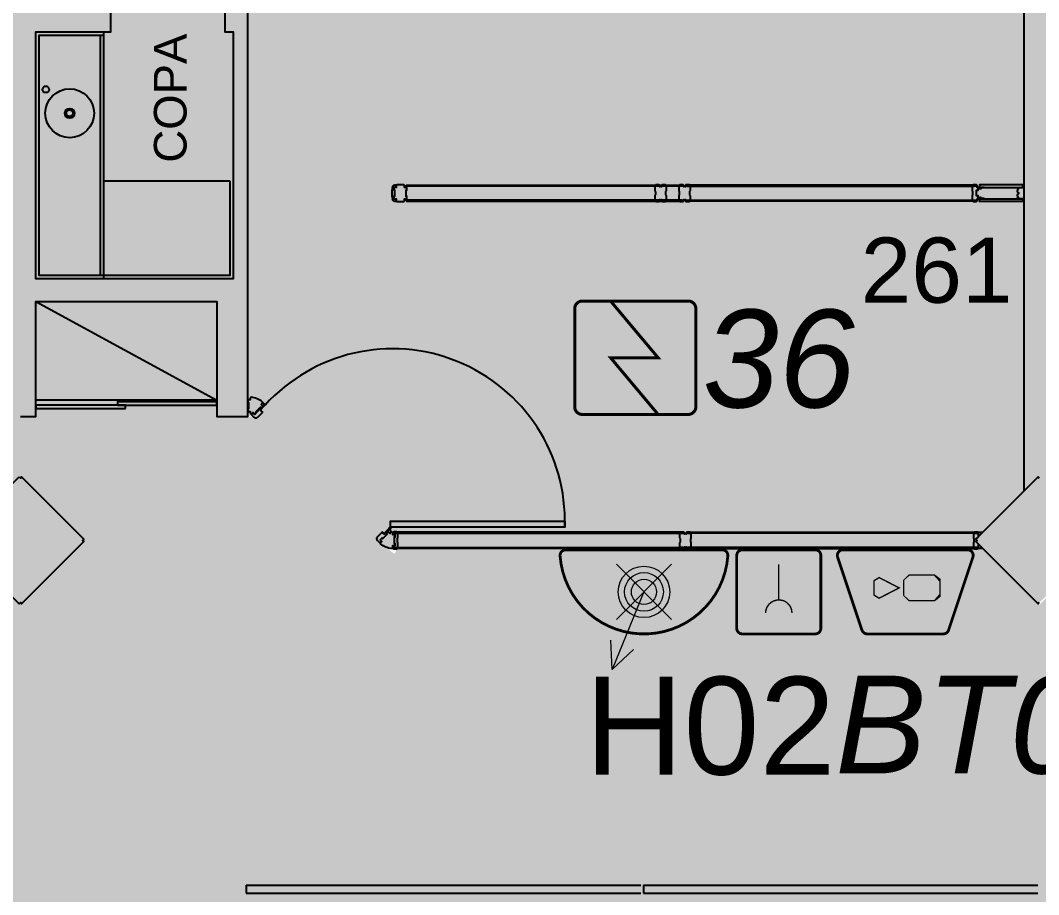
# Model space of a CAD drawing. Header units: metres. Extents: x -331 to 2982, y 362 to 2539.
# Drawn here: x 771.62 to 777.87, y 1924.64 to 1930 of the extents above; entities that cross this region are included whole.
import ezdxf

# ---------------------------------------------------------------- set-up
doc = ezdxf.new("R2010")
doc.units = ezdxf.units.M
doc.linetypes.add('XR_BL2_3 PAV$0$CONTINUOUS', pattern=[0])
doc.layers.get('0').update_dxf_attribs({"color": 251})
doc.layers.add('_corredores', color=251, linetype='Continuous', plot=False)
doc.layers.add('_salas', color=251, linetype='Continuous', plot=False)
for name, color, linetype in [('ALV', 251, 'Continuous'), ('CX', 251, 'Continuous'), ('DET. FUMAÇA', 1, 'Continuous'), ('Detector_antigo', 84, 'Continuous'), ('Div', 251, 'Continuous'), ('Est', 251, 'Continuous'), ('Mob', 251, 'Continuous'), ('Texto_Salas', 251, 'Continuous'), ('vid', 251, 'Continuous')]:
    doc.layers.add(name, color=color, linetype=linetype)
doc.layers.add('Botoeira_antiga', color=74, linetype='Continuous', lineweight=30)
doc.styles.add('ARIAL', font='arial.ttf')
doc.styles.get("Standard").update_dxf_attribs({"font": 'arial.ttf', "height": 0.3})
doc.styles.add('X3G_ENTITY_1416BAE9', font='arial.ttf', dxfattribs={"height": 0.6})
doc.styles.add('X3G_ENTITY_14227E38', font='arial.ttf', dxfattribs={"height": 0.4})
doc.styles.add('X3G_ENTITY_1422A60F', font='arial.ttf', dxfattribs={"height": 0.6})

# ---------------------------------------------------------------- blocks, each defined once
blk = doc.blocks.new('WEW')
at = {"color": 1, "lineweight": 0, "true_color": 0xe60000}
for p, q in [((1781.244058351585, 994.0054447120629), (1781.439250093025, 994.4815067582979)), ((1781.439250093025, 994.4815067582979), (1781.307645081665, 994.3597140754018)), ((1781.439250093025, 994.4815067582979), (1781.447474959226, 994.302381974424)), ((1781.074639723589, 994.1748633400589), (1781.413476979581, 993.8360260840664)), ((1781.413476979581, 994.1748633400584), (1781.074639723589, 993.8360260840664))]:
    blk.add_line(p, q, dxfattribs=at)
at = {"color": 1, "true_color": 0xe60000, "const_width": 0.01719509600299768}
for points in [[(1779.259071833538, 993.7473526965271), (1780.02339894841, 993.7473526965271, 0.5119182938526288), (1780.056024349183, 993.7926180221241), (1779.907000183824, 994.239690518202, 0.3228228060550418), (1779.874374783051, 994.2632055766169), (1779.408095998897, 994.2632055766169, 0.3228228060552482), (1779.375470598124, 994.239690518202), (1779.226446432765, 993.7926180221241, 0.5119182938524135)], [(1780.193442345628, 994.2632055766169), (1780.640514841706, 994.2632055766169, -0.414213562373095), (1780.674905033712, 994.2288153846109), (1780.674905033712, 993.781742888533, -0.414213562373095), (1780.640514841706, 993.7473526965271), (1780.193442345628, 993.7473526965271, -0.414213562373095), (1780.159052153622, 993.781742888533), (1780.159052153622, 994.2288153846109, -0.414213562373095)], [(1780.763825455262, 993.7475182720175), (1781.724291247904, 993.7475182720175, 0.4353107658729382), (1781.758593597641, 993.7843649063095, 0.9309493362536452), (1780.729523105524, 993.78436490631, 0.4353107658789753)]]:
    blk.add_lwpolyline(points, format="xyb", close=True, dxfattribs=at)
at = {"color": 1, "true_color": 0xe60000, "const_width": 0.008597548001498838}
for points in [[(1780.336029158255, 994.1350885802071), (1780.338049993509, 994.117166943729), (1780.344365115822, 994.0989928898357), (1780.351185446949, 994.0881389409826), (1780.365331318015, 994.0727414786561), (1780.373162042483, 994.0671882955221), (1780.385539694845, 994.0603730144587), (1780.397159497558, 994.0568391706461), (1780.413073587328, 994.0548198313247), (1780.421409544896, 994.0548198313247), (1780.431261128904, 994.0560819184007), (1780.449861303415, 994.0615455393163), (1780.464482803699, 994.0698767141055), (1780.477493721696, 994.0816463422157), (1780.487704267944, 994.0962795844166), (1780.493996586282, 994.1102881051825), (1780.496860415737, 994.1223690846443), (1780.497607045538, 994.1296433123828), (1780.497793702989, 994.135674088325)], [(1780.416978593668, 993.8365099637556), (1780.416978593668, 994.0545811760148)]]:
    blk.add_lwpolyline(points, dxfattribs=at)
for points in [[(1779.462692778066, 994.0599573185639), (1779.617256824809, 994.0599573185641), (1779.651647016815, 994.0255671265581), (1779.651647016814, 993.9361816424857), (1779.617256824808, 993.9017914504798), (1779.462692778067, 993.9017914504798), (1779.428302586061, 993.9361816424857), (1779.42830258606, 994.0255671265579)], [(1779.832264668318, 993.9361816424855), (1779.832264668318, 994.0255671265586), (1779.8016962579, 994.0442011264258), (1779.678836761142, 993.9808743845219), (1779.8016962579, 993.917547642618)]]:
    blk.add_lwpolyline(points, close=True, dxfattribs=at)
at = {"color": 1, "lineweight": 0, "true_color": 0xe60000}
for radius in [0.15786673427384, 0.1190594061215832, 0.0773527752583614]:
    blk.add_circle((1781.244058351585, 994.0054447120626), radius, dxfattribs=at)
blk = doc.blocks.new('Detector de fumaça')
at = {"layer": 'DET. FUMAÇA', "linetype": 'Continuous', "lineweight": 15, "const_width": 0.01870277497772515}
blk.add_lwpolyline([(774.59948291868, 539.8157648447526), (775.2490596285452, 539.8157648447526, -0.414213562373095), (775.2958165659895, 539.7690079073084), (775.2958165659895, 539.1669315525518, -0.414213562373095), (775.2490596285452, 539.1201746151075), (774.59948291868, 539.1201746151075, -0.414213562373095), (774.5527259812357, 539.1669315525518), (774.5527259812357, 539.7690079073084, -0.414213562373095)], format="xyb", close=True, dxfattribs=at)
blk.add_lwpolyline([(774.7729620717275, 539.8157648447526), (775.0644559117889, 539.46796972993), (774.7729620717275, 539.46796972993), (775.0644559117889, 539.1201746151075)], dxfattribs=at)

msp = doc.modelspace()

# ---------------------------------------------------------------- hatches: boundary and pattern name
at = {"layer": '_corredores', "transparency": 33554508}
h = msp.add_hatch(color=256, dxfattribs=at)
h.dxf.hatch_style = 1
h.paths.add_polyline_path([(851.6090103991523, 1924.544323201043), (870.3790019929907, 1924.544323201043), (870.3790020081501, 1926.38005962896), (870.1890031989592, 1926.380063498952), (870.1890031989592, 1926.577053964118), (870.0030230681255, 1926.764323779391), (866.304005456911, 1926.765022920283), (866.2884016433563, 1926.731474881693), (866.1837608401465, 1926.8135582612), (865.4223933805551, 1927.574323779393), (863.9939660847658, 1927.574323779393), (862.5655387889765, 1927.574323779393), (861.7555975857936, 1926.765022920283), (861.7200122290428, 1926.765022920283), (861.7164457710942, 1926.764144565178), (861.7029473616385, 1926.762872930572), (861.6849267126208, 1926.762872930572), (858.0906787502599, 1926.765022920283), (857.7440003585571, 1926.418344528582), (857.3973219668542, 1926.765022920283), (853.8040740044862, 1926.765022920283), (853.7884701909315, 1926.731474881693), (853.6838293877217, 1926.8135582612), (852.9224619281304, 1927.574323779393), (851.494034632341, 1927.574323779393), (849.747500108544, 1927.574324326038), (849.7475001085622, 1926.814324326045), (849.6075001085501, 1926.814324326045), (849.6075001085542, 1929.894324326034), (841.2340003585477, 1929.894324326046), (841.2340003585473, 1928.05432432604), (840.4741414373702, 1928.05432432604), (840.4741414373702, 1927.096091448476), (840.7559085598004, 1926.814324326047), (840.3740708979617, 1926.432486664205), (840.0415346418758, 1926.76502292029), (836.4343521921583, 1926.76502292029), (836.4187483786036, 1926.7314748817), (836.3141075753938, 1926.813558261207), (835.5527401158024, 1927.5743237794), (834.1243128200131, 1927.5743237794), (832.6958855242237, 1927.5743237794), (831.8859443210408, 1926.76502292029), (831.8503589642901, 1926.76502292029), (831.8467925063414, 1926.764144565185), (831.8332940968858, 1926.762872930579), (831.8152734478681, 1926.762872930579), (828.2210254855072, 1926.76502292029), (827.8743470938043, 1926.418344528589), (827.5276687021014, 1926.76502292029), (823.9338683480682, 1926.76502292029), (823.9182645345136, 1926.7314748817), (823.8136237313038, 1926.813558261207), (823.0522562717124, 1927.5743237794), (821.6238289759231, 1927.5743237794), (820.1954016801337, 1927.5743237794), (819.3854604769508, 1926.76502292029), (819.3498751202001, 1926.76502292029), (819.3463086622514, 1926.764144565185), (819.3328102527958, 1926.762872930579), (819.3147896037781, 1926.762872930579), (815.7205416414172, 1926.76502292029), (815.3738632497143, 1926.418344528589), (815.0271848580114, 1926.76502292029), (811.4339368956507, 1926.76502292029), (811.4183330820961, 1926.7314748817), (811.3136922788863, 1926.813558261207), (810.5523248192949, 1927.5743237794), (809.1238975235055, 1927.5743237794), (807.6954702277162, 1927.5743237794), (806.8855290245333, 1926.76502292029), (806.8499436677826, 1926.76502292029), (806.8463772098339, 1926.764144565185), (806.8328788003782, 1926.762872930579), (806.8148581513606, 1926.762872930579), (803.2206101889851, 1926.76502292029), (802.8739317972822, 1926.418344528589), (802.5272534055794, 1926.76502292029), (798.9339369093268, 1926.76502292029), (798.9183330957721, 1926.7314748817), (798.8136922925623, 1926.813558261207), (798.052324832971, 1927.5743237794), (796.6238975371816, 1927.5743237794), (795.1954702413923, 1927.5743237794), (794.3855290382094, 1926.76502292029), (794.3499436814586, 1926.76502292029), (794.34637722351, 1926.764144565185), (794.3328788140543, 1926.762872930579), (794.3148581650366, 1926.762872930579), (790.7206102026757, 1926.76502292029), (790.3739318109729, 1926.418344528589), (790.02725341927, 1926.76502292029), (786.4340054568947, 1926.76502292029), (786.4184016433396, 1926.7314748817), (786.3137608401303, 1926.813558261207), (785.5523933805389, 1927.5743237794), (784.1239660847496, 1927.5743237794), (782.6955387889602, 1927.5743237794), (781.8855975857773, 1926.76502292029), (781.8500122290266, 1926.76502292029), (781.8464457710779, 1926.764144565185), (781.8329473616222, 1926.762872930579), (781.8149267126046, 1926.762872930579), (778.2206787502437, 1926.76502292029), (777.8740003585408, 1926.418344528589), (777.5273219668379, 1926.76502292029), (773.9340740044772, 1926.76502292029), (773.9184701909221, 1926.7314748817), (773.8138293877128, 1926.813558261207), (773.0524619281214, 1927.5743237794), (771.624034632332, 1927.5743237794), (770.1956073365427, 1927.5743237794), (769.3856796929526, 1926.765036469163), (769.3501084914014, 1926.76502974595), (769.3465143186604, 1926.764144565185), (769.3330159092047, 1926.762872930579), (769.3149952601871, 1926.762872930579), (765.6149776489724, 1926.764323779398), (765.4289975181387, 1926.577053964125), (765.4289975181387, 1926.38006349896), (765.2389987089477, 1926.380059628968), (765.2389987089477, 1924.544323201032), (770.0840003585545, 1924.544323201032), (770.0840003585545, 1914.631084747843), (770.3940037716084, 1914.631084747843), (770.3940037716084, 1905.511084747842), (765.0090032716002, 1905.511084747842), (765.0090032716007, 1910.811084747842), (763.8090032716004, 1910.811084747842), (763.8090032716004, 1905.511084747842), (755.9090032716003, 1905.511084747842), (755.9090032716003, 1910.811084747842), (754.8090032716004, 1910.811084747842), (754.8090032716004, 1905.511084747842), (746.0590032716004, 1905.511084747842), (746.0590032716004, 1901.896084747842), (748.4290032716008, 1901.896084747842), (748.4290032716008, 1903.596084747842), (748.0290032716002, 1903.596084747842), (748.0290032716002, 1903.796084747842), (754.4540032716004, 1903.796084747842), (754.4540032716004, 1903.596084747842), (754.1290032716006, 1903.596084747842), (754.1290032716006, 1901.896084747842), (754.4540032716004, 1901.896084747842), (754.4540032716004, 1901.696084747842), (754.4540032716004, 1901.171084747842), (757.9540032716004, 1901.171084747842), (757.9540032716004, 1903.571084747842), (757.9540032716004, 1903.771084747842), (768.0090032716007, 1903.771084747842), (768.0090032716007, 1903.751084747838), (768.8140032716005, 1903.751084747842), (768.8140032716005, 1895.791084747842), (767.9840032716006, 1895.791084747842), (767.9840032716006, 1895.771084747842), (762.3440032716007, 1895.771084747842), (761.0690032716006, 1895.771084747842), (761.0690032716006, 1893.046084747842), (754.1540032716002, 1893.046084747842), (752.4790032716005, 1893.046084747842), (752.4790032716005, 1860.521059430916), (752.4790032716005, 1859.096084747842), (752.4790032716005, 1857.621084747842), (754.0790032716004, 1857.621084747842), (754.0790032716004, 1860.546084747842), (753.9040032716002, 1860.546084747842), (753.9040032716002, 1863.421084747842), (754.1690032716006, 1863.421084747842), (754.1690032716006, 1887.631084747842), (760.8040032716008, 1887.631084747842), (760.8040032716008, 1887.721084747842), (768.9090032716003, 1887.721084747842), (770.3090032716004, 1887.721084747842), (771.9090032716003, 1887.721084747842), (773.009003271749, 1887.72108474734), (775.8590032717502, 1887.72108474734), (775.8590032717502, 1886.621084747842), (777.1590032716003, 1886.621084747842), (777.1590032716003, 1887.721084747842), (788.7590032716002, 1887.721084747842), (788.7590032716007, 1886.621084747842), (790.0590032716004, 1886.621084747842), (790.0590032716004, 1887.721084747842), (802.3090032716004, 1887.721084747842), (804.0090032716007, 1887.721084747842), (844.9590032716005, 1887.721084747842), (844.9590032716005, 1887.896084747842), (845.2590032716007, 1887.896084747842), (845.2590032716007, 1887.542534266989), (845.2590032716007, 1863.221084747842), (807.1090032716011, 1863.221084747842), (807.1090032716002, 1860.671084747842), (807.1090032716006, 1860.571084747842), (806.5557595249584, 1860.571084747842), (806.5557595249584, 1858.751084747842), (806.5557595249584, 1855.871084747842), (806.5557595249584, 1855.143084747842), (807.955759524958, 1855.143084747843), (807.955759524958, 1857.121084747842), (809.1340032716002, 1857.121084747842), (809.1340032716016, 1860.671084747842), (845.2590032716007, 1860.671084747842), (845.2590032716007, 1855.976525973798), (846.3840032716007, 1855.976525973798), (846.3840032716007, 1856.871084747842), (846.0340032716003, 1856.871084747842), (846.0340032716003, 1856.971084747842), (846.4340032716004, 1856.971084747842), (846.4340032716004, 1860.671084747842), (849.1840032716004, 1860.671084747842), (849.1840032716004, 1856.971084747842), (849.5840032716005, 1856.971084747842), (849.5840032716005, 1856.871084747842), (849.2340032716002, 1856.871084747842), (849.2340032716002, 1855.976525973798), (850.4590032716005, 1855.976525973798), (850.4590032716005, 1860.671084747842), (859.4590032716005, 1860.671084747842), (859.4590032716005, 1863.221084747842), (849.5590032716004, 1863.221084747848), (849.5590032716004, 1888.221084747842), (849.6590032716003, 1888.221084747842), (849.6590032716003, 1887.721084747842), (854.2890032716004, 1887.721084747842), (854.2890032716004, 1895.621084747842), (859.2590032716007, 1895.621084747842), (859.2590032716007, 1905.521084747842), (857.3590032716006, 1905.521084747842), (857.3590032716002, 1905.621084747842), (858.0340032716003, 1905.621084747842), (858.0340032716003, 1908.221084747842), (853.7090032716005, 1908.221084747842), (853.7090032716005, 1908.183584747842), (853.6090032716006, 1908.183584747842), (853.6090032716002, 1910.121084747842), (850.8590032716006, 1910.121084747842), (850.8600986497395, 1912.861084747706), (849.6590032717359, 1912.861084747706), (849.6590032716003, 1908.921084747842), (852.4090032716003, 1908.921084747842), (852.4090032716003, 1903.771084747842), (852.4090032716003, 1895.701084747842), (852.4090032716003, 1890.371084747842), (849.5590032716004, 1890.371084747842), (849.5590032716004, 1908.921084747842), (849.559003271735, 1912.961084747706), (852.2590032717353, 1912.961084747706), (852.2590032717358, 1914.631084747706), (851.6090103991523, 1914.631084747842)])
h.paths.add_polyline_path([(845.9290073625052, 1914.631084747842), (846.0060032716005, 1914.631084747842), (846.0060032716005, 1905.511084747842), (844.9990032716005, 1905.511084747842), (844.9990032716005, 1909.911084747842), (845.0090032716007, 1910.811084747842), (843.8090032716004, 1910.811084747842), (843.8090032716004, 1905.511084747842), (835.0090032716007, 1905.511084747842), (835.0090032716007, 1910.811084747842), (833.8090032716004, 1910.811084747842), (833.8090032716004, 1905.511084747842), (825.0090032716007, 1905.511084747842), (825.0090032716007, 1910.811084747842), (823.8090032716004, 1910.811084747842), (823.8090032716004, 1905.511084747842), (815.0090032716007, 1905.511084747843), (815.0090032716007, 1910.811084747842), (813.8090032716004, 1910.811084747842), (813.8090032716004, 1905.511084747842), (805.0090032716007, 1905.511084747843), (805.0090032716007, 1910.811084747842), (803.8090032716004, 1910.811084747842), (803.8090032716004, 1905.511084747842), (795.0090032716007, 1905.511084747843), (795.0090032716007, 1910.811084747842), (793.8090032716004, 1910.811084747842), (793.8090032716004, 1905.511084747842), (785.0090032716007, 1905.511084747843), (785.0090032716007, 1910.811084747842), (783.8090032716004, 1910.811084747842), (783.8090032716004, 1905.511084747842), (775.0090032716007, 1905.511084747843), (775.0090032716002, 1910.811084747842), (773.9790066846554, 1910.811084747843), (773.9790066846554, 1905.511084747843), (773.1940037717814, 1905.511084747843), (773.1940037717814, 1914.631084747843), (773.124003456136, 1914.631084747843), (773.1237412057781, 1920.11131046298), (775.1443230805003, 1920.111316249778), (775.1443230805003, 1921.611324326035), (775.1243230805158, 1921.611324326035), (775.1243230805158, 1922.031324326047), (773.6243230805003, 1922.031324326051), (773.6243230805003, 1921.611324326052), (773.1640003585526, 1921.611324326052), (773.1639903204782, 1924.544323201033), (845.9290005234079, 1924.543191984598), (845.9294277829522, 1921.611324326052), (845.468673134571, 1921.611324326052), (845.468667598534, 1922.031324326051), (843.968673134571, 1922.031324326047), (843.9686731345555, 1921.611324326035), (843.948673134571, 1920.111324325963), (845.9287350335326, 1920.111324325901)], flags=16)
h.paths.add_polyline_path([(851.4940003585543, 1926.432486664204), (851.1121626967115, 1926.814324326045), (851.4940003585507, 1927.196161987886), (851.8758380203926, 1926.814324326045)], flags=16)
h.paths.add_polyline_path([(845.2440003585552, 1926.4324866642), (844.8621626967133, 1926.814324326041), (845.2440003585516, 1927.196161987882), (845.6258380203944, 1926.814324326041)], flags=16)
h.paths.add_polyline_path([(845.1190032716004, 1903.801084747842), (845.1190032716004, 1895.821084747676), (845.2590032717353, 1895.821084747676), (845.2590032717353, 1890.321084747706), (839.6590032717068, 1890.321084747706), (775.8590032717348, 1890.32108474734), (772.9840032717066, 1890.32108474734), (772.9840032716006, 1895.791084747842), (771.7540032716006, 1895.791084747842), (771.7540032716006, 1903.746084747842), (773.0990032716004, 1903.746084747842), (773.0990032716004, 1903.801084747842)], flags=16)
h.paths.add_polyline_path([(834.5060456549386, 1926.814324326041), (834.1242079930998, 1926.4324866642), (833.7423703312575, 1926.814324326041), (834.1242079930962, 1927.196161987882)], flags=16)
h.paths.add_polyline_path([(863.6121621977368, 1926.814324825011), (863.9939998595755, 1927.196162486852), (864.3758375214179, 1926.814324825011), (863.9939998595792, 1926.43248716317)], flags=16)
h.paths.add_polyline_path([(845.2590032717353, 1895.821084747676), (845.2590032717353, 1890.321084747706), (839.6590032717068, 1890.321084747706), (775.8590032717348, 1890.32108474734), (772.9840032717066, 1890.32108474734), (772.9840032717066, 1895.82108474734), (775.8590032717348, 1895.82108474734), (839.6590032717068, 1895.821084747676)], flags=0)
h.paths.add_polyline_path([(822.0060113880127, 1926.814324326041), (821.6241737261739, 1926.4324866642), (821.2423360643315, 1926.814324326041), (821.6241737261703, 1927.196161987882)], flags=16)
h.paths.add_polyline_path([(809.5058380203691, 1926.814324326041), (809.1240003585303, 1926.4324866642), (808.742162696688, 1926.814324326041), (809.1240003585267, 1927.196161987882)], flags=16)
h.paths.add_polyline_path([(797.0058380203809, 1926.814324326041), (796.6240003585422, 1926.4324866642), (796.2421626966998, 1926.814324326041), (796.6240003585385, 1927.196161987882)], flags=16)
h.paths.add_polyline_path([(784.5057699717845, 1926.814324825011), (784.1239323099458, 1926.43248716317), (783.7420946481034, 1926.814324825011), (784.1239323099421, 1927.196162486852)], flags=16)
h.paths.add_polyline_path([(772.0058385193597, 1926.814324825011), (771.624000857521, 1926.43248716317), (771.2421631956786, 1926.814324825011), (771.6240008575173, 1927.196162486852)], flags=16)
edge = h.paths.add_edge_path(flags=16)
edge.add_line((767.5554988806216, 1893.923973384908), (767.4080515126493, 1893.820729626365))
edge.add_line((767.4080515126493, 1893.820729626365), (767.2030086811719, 1894.065090157414))
edge.add_line((767.2030086811719, 1894.065090157414), (766.3085186029712, 1893.170600079213))
edge.add_arc((765.9090032716013, 1892.771084747842), 0.5649999999996324, -45.00000000003263, 45.00000000003263, ccw=False)
edge.add_line((766.3085186029712, 1892.371569416472), (767.2030086811719, 1891.477079338271))
edge.add_line((767.2030086811719, 1891.477079338271), (767.4080515126493, 1891.72143986932))
edge.add_line((767.4080515126493, 1891.72143986932), (767.5554988806216, 1891.618196110777))
edge.add_arc((765.9090032716006, 1892.771084747842), 2.010000000000087, 34.99999999999568, 325.00000000000426, ccw=False)
at = {"layer": '_salas', "transparency": 33554559}
h = msp.add_hatch(color=256, dxfattribs=at)
h.dxf.hatch_style = 1
h.paths.add_polyline_path([(870.3790004178522, 1937.729323201039), (851.6290007293983, 1937.729323280427), (851.6290007293974, 1939.284324326051), (851.2989999810188, 1939.284324326051), (851.2989999810188, 1937.729324511683), (840.5640011069281, 1937.729324511683), (840.5640011069277, 1939.28432432605), (840.2340003585491, 1939.28432432605), (840.2340003585491, 1937.729322654398), (765.2390002925649, 1937.729322654398), (765.2389987089477, 1926.380059628968), (765.4289975181387, 1926.38006349896), (765.4289975181387, 1926.577053964125), (765.6149776489724, 1926.764323779398), (769.3501084914014, 1926.76502974595), (769.3825654941575, 1926.773023327954), (769.4342398769513, 1926.813558261207), (770.1915816380133, 1927.570301263611), (770.2046631134658, 1927.583382739063), (770.2290003518701, 1927.5743237794), (771.624034632332, 1927.5743237794), (773.019068912794, 1927.5743237794), (773.0434061511983, 1927.583382739063), (773.0564876266508, 1927.570301263611), (773.8138293877128, 1926.813558261207), (773.8655037705066, 1926.773023327954), (773.897988488055, 1926.76502292029), (777.5273219668379, 1926.76502292029), (777.8669292907362, 1926.425415596394), (777.8740003585444, 1926.432486664202), (778.2206787502437, 1926.76502292029), (781.8500122290266, 1926.76502292029), (781.882496946575, 1926.773023327954), (781.9341713293688, 1926.813558261207), (782.6915130904308, 1927.570301263611), (782.7045945658833, 1927.583382739063), (782.7289318042876, 1927.5743237794), (784.1239660847496, 1927.5743237794), (785.5190003652115, 1927.5743237794), (785.5433376036158, 1927.583382739063), (785.5564190790683, 1927.570301263611), (786.3137608401303, 1926.813558261207), (786.3654352229241, 1926.773023327954), (786.3979199404725, 1926.76502292029), (790.02725341927, 1926.76502292029), (790.3668607431682, 1926.425415596394), (790.3739318109692, 1926.432486664202), (790.7206102026757, 1926.76502292029), (794.3499436814586, 1926.76502292029), (794.382428399007, 1926.773023327954), (794.4341027818009, 1926.813558261207), (795.1914445428629, 1927.570301263611), (795.2045260183154, 1927.583382739063), (795.2288632567197, 1927.5743237794), (796.6238975371816, 1927.5743237794), (798.0189318176435, 1927.5743237794), (798.0432690560478, 1927.583382739063), (798.0563505315004, 1927.570301263611), (798.8136922925623, 1926.813558261207), (798.8653666753562, 1926.773023327954), (798.8978513929046, 1926.76502292029), (802.5272534055794, 1926.76502292029), (802.8668607294776, 1926.425415596394), (802.8739317972859, 1926.432486664202), (803.2206101889851, 1926.76502292029), (806.8499436677826, 1926.76502292029), (806.882428385331, 1926.773023327954), (806.9341027681248, 1926.813558261207), (807.6914445291868, 1927.570301263611), (807.7045260046393, 1927.583382739063), (807.7288632430436, 1927.5743237794), (809.1238975235055, 1927.5743237794), (810.5189318039675, 1927.5743237794), (810.5432690423718, 1927.583382739063), (810.5563505178243, 1927.570301263611), (811.3136922788863, 1926.813558261207), (811.3653666616801, 1926.773023327954), (811.3978513792285, 1926.76502292029), (815.0271848580114, 1926.76502292029), (815.3667921819097, 1926.425415596394), (815.3738632497107, 1926.432486664202), (815.7205416414172, 1926.76502292029), (819.3498751202001, 1926.76502292029), (819.3823598377485, 1926.773023327954), (819.4340342205423, 1926.813558261207), (820.1913759816043, 1927.570301263611), (820.2044574570568, 1927.583382739063), (820.2287946954611, 1927.5743237794), (821.6238289759231, 1927.5743237794), (823.018863256385, 1927.5743237794), (823.0432004947893, 1927.583382739063), (823.0562819702418, 1927.570301263611), (823.8136237313038, 1926.813558261207), (823.8652981140976, 1926.773023327954), (823.897782831646, 1926.76502292029), (827.5276687021014, 1926.76502292029), (827.8672760259997, 1926.425415596394), (827.874347093808, 1926.432486664202), (828.2210254855072, 1926.76502292029), (831.8503589642901, 1926.76502292029), (831.8828436818385, 1926.773023327954), (831.9345180646324, 1926.813558261207), (832.6918598256943, 1927.570301263611), (832.7049413011468, 1927.583382739063), (832.7292785395512, 1927.5743237794), (834.1243128200131, 1927.5743237794), (835.519347100475, 1927.5743237794), (835.5436843388793, 1927.583382739063), (835.5567658143318, 1927.570301263611), (836.3141075753938, 1926.813558261207), (836.3657819581877, 1926.773023327954), (836.3982666757361, 1926.76502292029), (840.0415346418758, 1926.76502292029), (840.3740708979617, 1926.432486664205), (840.7559085598004, 1926.814324326047), (840.4741414373702, 1927.096091448476), (840.4741414373702, 1928.05432432604), (841.2340003585473, 1928.05432432604), (841.2340003585477, 1929.894324326046), (849.6075001085542, 1929.894324326034), (849.6075001085501, 1926.814324326045), (849.7475001085622, 1926.814324326045), (849.747500108544, 1927.574324326038), (851.494034632341, 1927.574323779393), (852.8890689128029, 1927.574323779393), (852.9134061512073, 1927.583382739056), (852.9264876266598, 1927.570301263604), (853.6838293877217, 1926.8135582612), (853.7355037705156, 1926.773023327946), (853.767988488064, 1926.765022920283), (857.3973219668542, 1926.765022920283), (857.7369292907524, 1926.425415596386), (857.7440003585534, 1926.432486664195), (858.0906787502599, 1926.765022920283), (861.7200122290428, 1926.765022920283), (861.7524969465912, 1926.773023327946), (861.8041713293851, 1926.8135582612), (862.5615130904471, 1927.570301263604), (862.5745945658996, 1927.583382739056), (862.5989318043039, 1927.574323779393), (863.9939660847658, 1927.574323779393), (865.3890003652277, 1927.574323779393), (865.413337603632, 1927.583382739056), (865.4264190790846, 1927.570301263604), (866.1837608401465, 1926.8135582612), (866.2354352229404, 1926.773023327946), (866.2678922256964, 1926.765029745943), (870.0030230681255, 1926.764323779391), (870.1890031989592, 1926.577053964118), (870.1890031989592, 1926.380063498952), (870.3790019929907, 1926.380059628961), (870.3790019929907, 1926.380063274118)])
h = msp.add_hatch(color=256, dxfattribs=at)
h.dxf.hatch_style = 1
h.paths.add_polyline_path([(771.624000857521, 1926.43248716317), (772.0058385193597, 1926.814324825011), (771.6240008575173, 1927.196162486852), (771.2421631956786, 1926.814324825011)])
h.paths.add_polyline_path([(784.5057699717845, 1926.814324825011), (784.1239323099421, 1927.196162486852), (783.7420946481034, 1926.814324825011), (784.1239323099458, 1926.43248716317)])

# ---------------------------------------------------------------- linework, layer by layer
at = {"layer": 'ALV'}
msp.add_line((777.779000358687, 1935.113343902409), (777.779000358687, 1927.115304123382), dxfattribs=at)
for points in [[(771.6240346324671, 1927.574323779261), (771.719034632823, 1927.574323779508), (771.7190346326156, 1928.279323779261), (772.8290346326125, 1928.279323779257), (772.8290346326107, 1927.574323779264), (773.019034632609, 1927.574323779264), (773.0190346326121, 1930.074323779262)], [(772.8790346326041, 1930.074323779263), (772.8790346326141, 1929.934323779266), (772.9290346326038, 1929.934323779266), (772.9290346326065, 1928.419323779265), (771.7190346326156, 1928.41932377926), (771.7190346326156, 1929.934323779265), (772.1790346326097, 1929.93432377926), (772.1790346326097, 1930.074323779264)]]:
    msp.add_lwpolyline(points, dxfattribs=at)
at = {"layer": 'CX'}
for points in [[(773.9203663618891, 1928.893323779261, -0.3201904333486379), (773.9109101382196, 1928.900071113598, 0.002743829070644062), (773.9075519483167, 1928.910891163275, -0.3327439622102521), (773.9080190470895, 1928.91199467836, 0.7020245469728866), (773.9073406669177, 1928.915695102693, -0.3178334455606003), (773.9065204249596, 1928.916507820623, -0.05087951904652102), (773.9036825532944, 1928.944323779261, -0.05087951904652013), (773.9065204249596, 1928.972139737899, -0.317833445561691), (773.9073406669177, 1928.972952455829, 0.7020245469701628), (773.9080190470895, 1928.976652880162, -0.3327439622087492), (773.9075519483167, 1928.977756395247, 0.002743829070644048), (773.9109101382196, 1928.988576444924, -0.3201904333486379), (773.9203663618891, 1928.995323779261), (773.9226786672475, 1928.995323779261, -0.414213562373095), (773.9276786672476, 1928.990323779261), (773.9276786672476, 1928.979323779261), (773.9147506445865, 1928.979323779261), (773.9147506445865, 1928.962323779261, 0.4142135623730952), (773.9152506445866, 1928.961823779261), (773.9162506445864, 1928.961823779261), (773.9162506445866, 1928.962823779261, -0.4142135623730971), (773.9180006445865, 1928.964573779261), (773.9197506445864, 1928.964573779261), (773.9197506445864, 1928.924073779261), (773.9180006445865, 1928.924073779261, -0.4142135623730975), (773.9162506445866, 1928.925823779261), (773.9162506445864, 1928.926823779261), (773.9152506445866, 1928.926823779261, 0.4142135623730951), (773.9147506445865, 1928.926323779261), (773.9147506445865, 1928.909323779261), (773.9276786672476, 1928.909323779261), (773.9276786672476, 1928.898323779261, -0.414213562373095), (773.9226786672475, 1928.893323779261)], [(773.9932506445866, 1928.964572524778), (773.9932506445866, 1928.961823779261), (773.9942506445864, 1928.961823779261, 0.4142135623730951), (773.9947506445865, 1928.962323779261), (773.9947506445865, 1928.979323779261), (773.9797506445866, 1928.979323779261), (773.9797506445866, 1928.990323779261, 0.4142135623730949), (773.9747506445865, 1928.995323779261), (773.9347506445865, 1928.995323779261, 0.414213562373069), (773.9297506445864, 1928.990323779261), (773.9297506445864, 1928.979323779261), (773.9147506445865, 1928.979323779261), (773.9147506445865, 1928.962323779261, 0.4142135623730952), (773.9152506445866, 1928.961823779261), (773.9162506445864, 1928.961823779261), (773.9162506445866, 1928.962823779261, -0.4142135623730971), (773.9180006445865, 1928.964573779261), (773.9197506445864, 1928.964573779261), (773.9197506445864, 1928.924073779261), (773.9180006445865, 1928.924073779261, -0.4142135623730975), (773.9162506445866, 1928.925823779261), (773.9162506445864, 1928.926823779261), (773.9152506445866, 1928.926823779261, 0.4142135623730951), (773.9147506445865, 1928.926323779261), (773.9147506445865, 1928.909323779261), (773.9297506445864, 1928.909323779261), (773.9297506445864, 1928.898323779261, 0.4142135623730949), (773.9347506445865, 1928.893323779261), (773.9547506445865, 1928.893323779261), (773.9747506445865, 1928.893323779261, 0.4142135623730949), (773.9797506445866, 1928.898323779261), (773.9797506445866, 1928.909323779261), (773.9947506445865, 1928.909323779261), (773.9947506445865, 1928.926323779261, 0.4142135623730952), (773.9942506445864, 1928.926823779261), (773.9932506445866, 1928.926823779261), (773.9932506445866, 1928.924072524778), (773.9897506445866, 1928.924072524778), (773.9897506445866, 1928.964572524778)], [(775.7001926545584, 1928.986323779281), (775.6961926545575, 1928.986323779281, 0.414213562373095), (775.6931926545569, 1928.98332377928), (775.6931859201213, 1928.988680546087, 0.4391621920304631), (775.6872082118914, 1928.995322444121), (775.6691875628746, 1928.9953225248, 0.414213562373095), (775.6681875628744, 1928.9943225248), (775.6681875628744, 1928.9938225248), (775.6831911084334, 1928.9938225248), (775.6831911084334, 1928.986522524798), (775.6683926545518, 1928.986522524798, 0.3228906173241181), (775.6626926545507, 1928.981322524797), (775.6626926545507, 1928.960975151323, 0.1372895745458148), (775.663418954395, 1928.958379869647), (775.6650026950922, 1928.955771893437, -0.1372895745458148), (775.6657289949362, 1928.953176611761), (775.6657289949362, 1928.94432252479), (775.6657289949362, 1928.935468437818, -0.1372895745458149), (775.6650026950927, 1928.932873156142), (775.663418954395, 1928.930265179932, 0.1372895745458148), (775.6626926545507, 1928.927669898256), (775.6626926545507, 1928.907322524782, 0.3228906173241181), (775.668392654552, 1928.902122524781), (775.6831911084334, 1928.902122524781), (775.6831911084334, 1928.894822524779), (775.6681875628744, 1928.894822524779), (775.6681875628744, 1928.894322524779, 0.414213562373095), (775.6691875628746, 1928.893322524779), (775.6872082118914, 1928.893322605458, 0.4391621920304631), (775.6931859201213, 1928.899964503491), (775.6931926545569, 1928.905323779264, 0.414213562373095), (775.6961926545575, 1928.902323779264), (775.7001926545584, 1928.902323779264, 0.414213562373095), (775.703192654559, 1928.905323779264), (775.7031993889948, 1928.899964503491, 0.439162192030463), (775.7091770972245, 1928.893322605458), (775.7271977462415, 1928.893322524779, 0.414213562373095), (775.7281977462417, 1928.894322524779), (775.7281977462417, 1928.894822524779), (775.7131942006818, 1928.894822524779), (775.7131942006818, 1928.902122524781), (775.7279926545641, 1928.902122524781, 0.3228906173241181), (775.7336926545654, 1928.907322524782), (775.7336926545652, 1928.927669898256, 0.1372895745458148), (775.7329663547212, 1928.930265179932), (775.7313826140235, 1928.932873156142, -0.1372895745458148), (775.730656314179, 1928.935468437818), (775.730656314179, 1928.94432252479), (775.730656314179, 1928.953176611761, -0.1372895745458148), (775.731382614023, 1928.955771893437), (775.7329663547212, 1928.958379869647, 0.1372895745458149), (775.7336926545652, 1928.960975151323), (775.7336926545652, 1928.981322524797, 0.3228906173241182), (775.7279926545643, 1928.986522524798), (775.7131942006818, 1928.986522524798), (775.7131942006818, 1928.9938225248), (775.7281977462417, 1928.9938225248), (775.7281977462417, 1928.9943225248, 0.414213562373095), (775.7271977462415, 1928.9953225248), (775.7091770972245, 1928.995322444121, 0.439162192030463), (775.7031993889948, 1928.988680546087), (775.703192654559, 1928.98332377928, 0.414213562373095)], [(777.7395948371113, 1928.956320156376), (777.7420054580969, 1928.966836038734, -0.1949544847994858), (777.7428667272779, 1928.968067220463), (777.7445192467005, 1928.969138822371, 0.3877019976669473), (777.7452014189182, 1928.971747424209), (777.743581672855, 1928.974828969702), (777.7440242573932, 1928.975061604452), (777.7464190163437, 1928.970505607177), (777.7468259956049, 1928.971235389814), (777.7468259956049, 1928.977704786762), (777.7349860212619, 1928.977704786762), (777.7349860212619, 1928.979323779262), (777.779000358687, 1928.979323779262), (777.779000358687, 1928.909323779262), (777.7349860212621, 1928.909323779262), (777.7349860212621, 1928.910942771762), (777.7468259956049, 1928.910942771762), (777.7468259956049, 1928.917412168709), (777.7464190163435, 1928.918141951347), (777.744024257393, 1928.913585954072), (777.743581672855, 1928.913818588821), (777.7452014189182, 1928.916900134314, 0.3877019976713168), (777.7445192467005, 1928.919508736153), (777.7428667272782, 1928.920580338061, -0.1949544848120537), (777.7420054580969, 1928.92181151979), (777.7395948371113, 1928.932327402147, -0.2685513100626179), (777.7410723414787, 1928.937114293931), (777.7488819585176, 1928.942154256085), (777.7488819585176, 1928.946493302439), (777.7410723414787, 1928.951533264592, -0.2685513100626193)], [(773.0193715325793, 1927.65897232532, 0.414213562373095), (773.0198715325794, 1927.65847232532), (773.0208715325793, 1927.65847232532), (773.0208715325793, 1927.659472325319, -0.414213562373095), (773.0226215325793, 1927.66122232532), (773.0243715325794, 1927.66122232532), (773.0243715325794, 1927.64097232532), (773.0243715325794, 1927.62072232532), (773.0226215325793, 1927.62072232532, -0.414213562373095), (773.0208715325793, 1927.622472325319), (773.0208715325793, 1927.623472325319), (773.0198715325794, 1927.623472325319, 0.414213562373095), (773.0193715325795, 1927.62297232532), (773.0193715325795, 1927.605972325319), (773.0343715325794, 1927.605972325319), (773.0343715325794, 1927.594972325319, 0.6681786379193007), (773.0429070664854, 1927.591436791414), (773.0506852410783, 1927.599214966006), (773.0612918427962, 1927.588608364289), (773.0733126580762, 1927.600629179569, 0.4142135623730919), (773.0733126580762, 1927.60133628635), (773.072605551295, 1927.602043393131), (773.0718984445139, 1927.60133628635, -0.4142135623730979), (773.0694235707797, 1927.60133628635), (773.0681861339126, 1927.602573723217), (773.0968239585509, 1927.631211547855), (773.0980613954177, 1927.629974110988, -0.4142135623730919), (773.098061395418, 1927.627499237254), (773.0973542886368, 1927.626792130473), (773.098061395418, 1927.626085023692, 0.4142135623730979), (773.0987685021992, 1927.626085023692), (773.1107893174792, 1927.638105838972), (773.1001827157615, 1927.64871244069), (773.107976682963, 1927.656506407891, 0.4411048466042878), (773.107641024834, 1927.663883919805, 0.1523718555518711), (773.0398255674254, 1927.691974002003, 0.4411048466066979), (773.0343715325794, 1927.686994659441), (773.0343715325794, 1927.675972325319), (773.0193715325795, 1927.675972325319)], [(773.89037477193, 1926.857186749471), (773.897445839742, 1926.864257817282, 0.414213562373095), (773.897445839742, 1926.871328885094), (773.8883948729431, 1926.880379851893, 0.414213562373095), (773.8855664458183, 1926.880379851893), (773.8775674127846, 1926.872380735424), (773.8785988802033, 1926.871349268005), (773.8782419139015, 1926.870999457298), (773.8768421245964, 1926.872427669446), (773.8768419846028, 1926.872427812281), (773.8859209562916, 1926.881325845187, -0.2944962882307828), (773.8880445855425, 1926.881761962917, 3.09948281646215), (773.8842225441181, 1926.887642184288), (773.8823775958267, 1926.885833952304), (773.8834275428007, 1926.884762686066), (773.8619760910306, 1926.863738139531), (773.8637959991183, 1926.861881278052), (773.8738651744452, 1926.871750066771), (773.8738566519801, 1926.870902102896), (773.8654293575755, 1926.862642520035), (773.8675292515227, 1926.86049998756), (773.8671714371555, 1926.860149294055), (773.8662536625675, 1926.861067068643), (773.8579892813518, 1926.852802687427), (773.8526842127262, 1926.858107756053), (773.8521202950678, 1926.855418982518), (773.8478776543811, 1926.859661623204), (773.850566427916, 1926.860225540863), (773.8452613592904, 1926.865530609488, 0.414213562373095), (773.8424329321656, 1926.865530609488), (773.8137951075278, 1926.836892784851, 0.4142135623730949), (773.8137951075273, 1926.813558261071), (773.8268765829794, 1926.800476785619, 0.4225789089358233), (773.8338062294351, 1926.800618206975), (773.8408772972473, 1926.807689274787), (773.8305535382422, 1926.818013033792), (773.8425743535222, 1926.830033849073, -0.4142135623737878), (773.8432814603034, 1926.830033849073), (773.8439885670846, 1926.829326742291), (773.8432814603036, 1926.82861963551, 0.4142135623798243), (773.8432814603036, 1926.826144761776), (773.8445188971705, 1926.824907324909), (773.8731567218088, 1926.853545149547), (773.8719192849414, 1926.854782586414, 0.4142135623663667), (773.8694444112075, 1926.854782586414), (773.8687373044263, 1926.854075479633), (773.8680301976451, 1926.854782586414, -0.4142135623724024), (773.8680301976451, 1926.855489693195), (773.8800510129252, 1926.867510508475)], [(773.9219713231419, 1926.780146547445), (773.906971323142, 1926.780146547445), (773.906971323142, 1926.769124213324, -0.4409022286616611), (773.9015206658405, 1926.764144565047, -0.1523859360012639), (773.8336992257268, 1926.792237124221, -0.440902300791151), (773.8333661727584, 1926.799612464873), (773.8411601399598, 1926.807406432074), (773.8305535382422, 1926.818013033792), (773.8425743535222, 1926.830033849073, -0.4142135623737878), (773.8432814603034, 1926.830033849073), (773.8439885670846, 1926.829326742291), (773.8432814603036, 1926.82861963551, 0.4142135623798243), (773.8432814603036, 1926.826144761776), (773.8445188971705, 1926.824907324909), (773.8731567218088, 1926.853545149547), (773.8719192849414, 1926.854782586414, 0.4142135623663667), (773.8694444112075, 1926.854782586414), (773.8687373044263, 1926.854075479633), (773.8680301976451, 1926.854782586414, -0.4142135623724024), (773.8680301976451, 1926.855489693195), (773.8800510129252, 1926.867510508475), (773.890657614643, 1926.856903906757), (773.8984357892361, 1926.864682081351, -0.6681786379206212), (773.906971323142, 1926.861146547445), (773.906971323142, 1926.850146547445), (773.9219713231419, 1926.850146547445), (773.9219713231421, 1926.833146547445, -0.4142135623730952), (773.921471323142, 1926.832646547445), (773.920471323142, 1926.832646547445), (773.920471323142, 1926.833646547445, 0.4142135623730975), (773.9187213231421, 1926.835396547445), (773.916971323142, 1926.835396547445), (773.916971323142, 1926.815146547445), (773.916971323142, 1926.794896547445), (773.9187213231421, 1926.794896547445, 0.4142135623730951), (773.920471323142, 1926.796646547445), (773.920471323142, 1926.797646547445), (773.921471323142, 1926.797646547445, -0.4142135623730951), (773.9219713231421, 1926.797146547445)], [(773.9395346326182, 1926.798493920912, 0.1372895745532177), (773.9388083327744, 1926.801089202588), (773.9372245920765, 1926.803697178797, -0.1372895745532177), (773.9364982922323, 1926.806292460474), (773.9364982922323, 1926.815146547445), (773.9364982922323, 1926.824000634416, -0.1372895745532177), (773.9372245920767, 1926.826595916093), (773.938808332774, 1926.829203892302, 0.1372895745532177), (773.9395346326182, 1926.831799173978), (773.9395346326185, 1926.852146547453, 0.3228906173227075), (773.9338346326172, 1926.857346547454), (773.919036178735, 1926.857346547454), (773.919036178735, 1926.864646547455), (773.9340397242945, 1926.864646547455), (773.9340397242945, 1926.865146547455, 0.414213562373095), (773.9330397242943, 1926.866146547455), (773.9150190752766, 1926.866146466776, 0.4391621919901066), (773.9090413670476, 1926.859504568743), (773.909034632612, 1926.850146547445), (773.9219713231419, 1926.850146547445), (773.9219713231421, 1926.833146547445, -0.4142135623730952), (773.921471323142, 1926.832646547445), (773.920471323142, 1926.832646547445), (773.920471323142, 1926.833646547445, 0.4142135623730975), (773.9187213231421, 1926.835396547445), (773.916971323142, 1926.835396547445), (773.916971323142, 1926.815146547445), (773.916971323142, 1926.794896547445), (773.9187213231421, 1926.794896547445, 0.4142135623730951), (773.920471323142, 1926.796646547445), (773.920471323142, 1926.797646547445), (773.921471323142, 1926.797646547445, -0.4142135623730951), (773.9219713231421, 1926.797146547445), (773.9219713231419, 1926.780146547445), (773.909034632612, 1926.780146547445), (773.9090413670456, 1926.769514909155, 0.4391621919901066), (773.9150190752746, 1926.762873011122), (773.9330397242923, 1926.762872930443, 0.414213562373095), (773.9340397242925, 1926.763872930443), (773.9340397242925, 1926.764372930443), (773.9190361787328, 1926.764372930443), (773.9190361787328, 1926.771672930445), (773.9338346326149, 1926.771672930445, 0.3228906173227074), (773.9395346326162, 1926.776872930446)], [(775.7051924045529, 1926.856524184946), (775.7011924045521, 1926.856524184946, 0.414213562373095), (775.6981924045515, 1926.853524184945), (775.6981856701159, 1926.858880951752, 0.4391621920304631), (775.692207961886, 1926.865522849786), (775.6741873128692, 1926.865522930465, 0.414213562373095), (775.673187312869, 1926.864522930465), (775.673187312869, 1926.864022930465), (775.688190858428, 1926.864022930465), (775.688190858428, 1926.856722930463), (775.6733924045463, 1926.856722930463, 0.3228906173241181), (775.6676924045453, 1926.851522930462), (775.6676924045453, 1926.831175556988, 0.1372895745458148), (775.6684187043895, 1926.828580275312), (775.6700024450868, 1926.825972299102, -0.1372895745458148), (775.6707287449308, 1926.823377017426), (775.6707287449308, 1926.814522930455), (775.6707287449308, 1926.805668843483, -0.1372895745458149), (775.6700024450872, 1926.803073561807), (775.6684187043895, 1926.800465585597, 0.1372895745458148), (775.6676924045453, 1926.797870303921), (775.6676924045453, 1926.777522930447, 0.3228906173241181), (775.6733924045466, 1926.772322930446), (775.688190858428, 1926.772322930446), (775.688190858428, 1926.765022930444), (775.673187312869, 1926.765022930444), (775.673187312869, 1926.764522930444, 0.414213562373095), (775.6741873128692, 1926.763522930444), (775.692207961886, 1926.763523011123, 0.4391621920304631), (775.6981856701159, 1926.770164909156), (775.6981924045515, 1926.775524184929, 0.414213562373095), (775.7011924045521, 1926.772524184929), (775.7051924045529, 1926.772524184929, 0.414213562373095), (775.7081924045535, 1926.775524184929), (775.7081991389894, 1926.770164909156, 0.439162192030463), (775.714176847219, 1926.763523011123), (775.732197496236, 1926.763522930444, 0.414213562373095), (775.7331974962362, 1926.764522930444), (775.7331974962362, 1926.765022930444), (775.7181939506763, 1926.765022930444), (775.7181939506763, 1926.772322930446), (775.7329924045587, 1926.772322930446, 0.3228906173241181), (775.73869240456, 1926.777522930447), (775.7386924045597, 1926.797870303921, 0.1372895745458148), (775.7379661047157, 1926.800465585597), (775.736382364018, 1926.803073561807, -0.1372895745458148), (775.7356560641736, 1926.805668843483), (775.7356560641736, 1926.814522930455), (775.7356560641736, 1926.823377017426, -0.1372895745458148), (775.7363823640176, 1926.825972299102), (775.7379661047157, 1926.828580275312, 0.1372895745458149), (775.7386924045597, 1926.831175556988), (775.7386924045597, 1926.851522930462, 0.3228906173241182), (775.7329924045589, 1926.856722930463), (775.7181939506763, 1926.856722930463), (775.7181939506763, 1926.864022930465), (775.7331974962362, 1926.864022930465), (775.7331974962362, 1926.864522930465, 0.414213562373095), (775.732197496236, 1926.865522930465), (775.714176847219, 1926.865522849786, 0.439162192030463), (775.7081991389894, 1926.858880951752), (775.7081924045535, 1926.853524184945, 0.414213562373095)], [(777.5005760777153, 1926.791804328715), (777.4851265223006, 1926.807253884129), (777.4921975901125, 1926.814324951941), (777.4851265223006, 1926.821396019753), (777.5005760777153, 1926.836845575168), (777.5005693483959, 1926.858882123494, 0.4391621920288151), (777.4945916391875, 1926.865524022615), (777.4765709872204, 1926.865524103294, 0.414213562373095), (777.4755709870565, 1926.86452410313), (777.4755709870565, 1926.864024103048), (777.490574535072, 1926.864024103048), (777.490574535072, 1926.856724101851), (777.4757760787675, 1926.856724101851, 0.3228906173076476), (777.4700760778333, 1926.851524100999), (777.4700760778333, 1926.831176724193, 0.1372895745572492), (777.4708023777964, 1926.828581442092), (777.4723861187531, 1926.825973465456, -0.1372895745572492), (777.4731124187163, 1926.823378183355), (777.4731124187163, 1926.814524094934), (777.4731124187163, 1926.805670006513, -0.1372895745572492), (777.4723861187533, 1926.803074724412), (777.4708023777964, 1926.800466747776, 0.1372895745572492), (777.4700760778333, 1926.797871465675), (777.4700760778333, 1926.777524088869, 0.3228906173076476), (777.4757760787677, 1926.772324088017), (777.490574535072, 1926.772324088017), (777.490574535072, 1926.76502408682), (777.4755709870565, 1926.76502408682), (777.4755709870565, 1926.764524086738, 0.414213562373095), (777.4765709872204, 1926.763524086575), (777.4945916391875, 1926.763524167254, 0.4391621920288151), (777.5005693483959, 1926.770166066374)]]:
    msp.add_lwpolyline(points, format="xyb", close=True, dxfattribs=at)
at = {"layer": 'CX', "color": 251, "linetype": 'ByBlock'}
msp.add_lwpolyline([(775.553362757166, 1928.986324405309), (775.5493627571652, 1928.986324405309, 0.414213562373095), (775.5463627571646, 1928.983324405309), (775.5463560227292, 1928.988681172116, 0.4391621920304631), (775.5403783144991, 1928.995323070149), (775.5223576654823, 1928.995323150829, 0.414213562373095), (775.5213576654821, 1928.994323150828), (775.5213576654821, 1928.993823150828), (775.5363612110411, 1928.993823150828), (775.5363612110411, 1928.986523150826), (775.5215627571595, 1928.986523150827, 0.3228906173241181), (775.5158627571584, 1928.981323150826), (775.5158627571584, 1928.960975777351, 0.1372895745458148), (775.5165890570026, 1928.958380495675), (775.5181727976999, 1928.955772519466, -0.1372895745458148), (775.5188990975441, 1928.953177237789), (775.5188990975441, 1928.944323150818), (775.5188990975441, 1928.935469063847, -0.1372895745458149), (775.5181727977003, 1928.93287378217), (775.5165890570026, 1928.930265805961, 0.1372895745458148), (775.5158627571584, 1928.927670524284), (775.5158627571584, 1928.907323150811, 0.3228906173241181), (775.5215627571599, 1928.902123150809), (775.5363612110411, 1928.902123150809), (775.5363612110411, 1928.894823150808), (775.5213576654821, 1928.894823150808), (775.5213576654821, 1928.894323150808, 0.414213562373095), (775.5223576654823, 1928.893323150807), (775.5403783144991, 1928.893323231486, 0.4391621920304631), (775.5463560227292, 1928.89996512952), (775.5463627571646, 1928.905324405293, 0.414213562373095), (775.5493627571652, 1928.902324405292), (775.553362757166, 1928.902324405292, 0.414213562373095), (775.5563627571667, 1928.905324405293), (775.5563694916025, 1928.89996512952, 0.439162192030463), (775.5623471998322, 1928.893323231486), (775.5803678488494, 1928.893323150807, 0.414213562373095), (775.5813678488496, 1928.894323150808), (775.5813678488496, 1928.894823150808), (775.5663643032897, 1928.894823150808), (775.5663643032897, 1928.902123150809), (775.5811627571718, 1928.902123150809, 0.3228906173241181), (775.5868627571733, 1928.907323150811), (775.5868627571729, 1928.927670524284, 0.1372895745458148), (775.5861364573291, 1928.930265805961), (775.5845527166314, 1928.93287378217, -0.1372895745458148), (775.5838264167867, 1928.935469063847), (775.5838264167867, 1928.944323150818), (775.5838264167867, 1928.953177237789, -0.1372895745458148), (775.5845527166309, 1928.955772519466), (775.5861364573291, 1928.958380495675, 0.1372895745458149), (775.5868627571729, 1928.960975777351), (775.5868627571729, 1928.981323150826, 0.3228906173241182), (775.5811627571723, 1928.986523150827), (775.5663643032897, 1928.986523150826), (775.5663643032897, 1928.993823150828), (775.5813678488496, 1928.993823150828), (775.5813678488496, 1928.994323150828, 0.414213562373095), (775.5803678488494, 1928.995323150829), (775.5623471998322, 1928.995323070149, 0.439162192030463), (775.5563694916025, 1928.988681172116), (775.5563627571667, 1928.983324405309, 0.414213562373095)], format="xyb", close=True, dxfattribs=at)
at = {"layer": 'CX', "linetype": 'XR_BL2_3 PAV$0$CONTINUOUS'}
msp.add_lwpolyline([(777.4686976641558, 1928.893325033744), (777.4869464486915, 1928.893325033744, 0.4208788488288244), (777.4927027558331, 1928.899825033744), (777.4927027558331, 1928.909526288227), (777.5127027558331, 1928.909526288227), (777.5127027558331, 1928.915481931638), (777.517604070976, 1928.914625033744), (777.5181040709758, 1928.912625033744, 0.414213562373095), (777.5211040709758, 1928.909625033744), (777.5296042426644, 1928.909625033744), (777.5359042426644, 1928.909625033744), (777.5359042426644, 1928.910825033744), (777.5296042426644, 1928.910825033744), (777.5211040709758, 1928.910825033744, -0.414213562373095), (777.519304070976, 1928.912625033744), (777.5188040709759, 1928.914825033744, 0.414213562373095), (777.5178040709759, 1928.915825033744), (777.5105994143155, 1928.917106359652, -0.2125256237114526), (777.5092520818953, 1928.918017922382), (777.5087405658701, 1928.918838993261), (777.5078149537087, 1928.918181512888), (777.5087413394019, 1928.916800374044, 0.2045059765471025), (777.5100578743568, 1928.915944336788), (777.5112027558332, 1928.915744176934), (777.5112027558332, 1928.911026288227), (777.498402755833, 1928.911026288227), (777.498402755833, 1928.927026288227), (777.489202755833, 1928.927026288227), (777.489202755833, 1928.946626288227), (777.489202755833, 1928.962026288227), (777.498402755833, 1928.962026288227), (777.498402755833, 1928.978026288227), (777.5112027558332, 1928.978026288227), (777.5112027558332, 1928.973308399521), (777.5100578743568, 1928.973108239667, 0.2045059765471025), (777.5087413394019, 1928.972252202411), (777.5078149537087, 1928.970871063567), (777.5087405658701, 1928.970213583194), (777.5092520818953, 1928.971034654073, -0.2125256237114526), (777.5105994143155, 1928.971946216803), (777.5178040709759, 1928.97322754271, 0.414213562373095), (777.5188040709759, 1928.97422754271), (777.519304070976, 1928.976427542711, -0.414213562373095), (777.5211040709758, 1928.978227542711), (777.5254042426643, 1928.978227542711), (777.5359042426644, 1928.978227542711), (777.5359042426644, 1928.97942754271), (777.5254042426643, 1928.97942754271), (777.5211040709758, 1928.97942754271, 0.414213562373095), (777.5181040709758, 1928.976427542711), (777.517604070976, 1928.97442754271), (777.5127027558331, 1928.973570644817), (777.5127027558331, 1928.979526288227), (777.4927027558331, 1928.979526288227), (777.4927027558331, 1928.989227542711, 0.4208788488288243), (777.4869464486915, 1928.99572754271), (777.4686976641558, 1928.99572754271, 0.4142135624063932), (777.4676976641554, 1928.99472754271), (777.4676976641556, 1928.99422754271), (777.4827012097121, 1928.99422754271), (777.4827012097121, 1928.98692754271), (777.4679027558332, 1928.98692754271, 0.3228906173135939), (777.4622027558332, 1928.98172754271), (777.4622027558332, 1928.96138016924, 0.1372895745442975), (777.462929055677, 1928.958784887564), (777.4645127963745, 1928.956176911356, -0.1372895745467241), (777.4652390962185, 1928.95358162968), (777.4652390962185, 1928.94432754271), (777.4652390962185, 1928.935470946775, -0.1372895745475652), (777.4645127963745, 1928.932875665099), (777.462929055677, 1928.93026768889, 0.1372895745442975), (777.4622027558332, 1928.927672407214), (777.4622027558332, 1928.907325033744, 0.3228906173177049), (777.4679027558332, 1928.902125033744), (777.4827012097121, 1928.902125033744), (777.4827012097121, 1928.894825033744), (777.4676976641558, 1928.894825033744), (777.4676976641558, 1928.894325033744, 0.4142135623064988)], format="xyb", close=True, dxfattribs=at)
at = {"layer": 'CX'}
for points in [[(772.2690346326158, 1927.624323779262), (772.2690346326158, 1927.644323779262), (771.7190346326156, 1927.644323779262), (771.7190346326156, 1927.624323779262)], [(772.8290346326162, 1927.644323779262), (772.8290346326162, 1927.664323779263), (772.2190346326156, 1927.664323779263), (772.2190346326156, 1927.644323779262)], [(773.8935679106021, 1926.894619167072), (773.8935734686561, 1926.932619166636), (774.9635706896293, 1926.932619166636), (774.9635706896293, 1926.894619167072)]]:
    msp.add_lwpolyline(points, close=True, dxfattribs=at)
at = {"layer": 'CX', "linetype": 'XR_BL2_3 PAV$0$CONTINUOUS'}
msp.add_lwpolyline([(773.1246891508497, 1927.643486815328, 0.4142135623730958), (773.1246891508497, 1927.646315242453), (773.1156381840506, 1927.655366209252, 0.4142135623730943), (773.1085671162386, 1927.655366209252), (773.1011424950361, 1927.647941588049), (773.1038321600572, 1927.645251923028), (773.1046806881945, 1927.646100451166), (773.1030516833455, 1927.647729456015), (773.1096277764104, 1927.65430554908, -0.4142135623730943), (773.1145775238788, 1927.65430554908), (773.1236284906779, 1927.645254582281, -0.4142135623730958), (773.1236284906779, 1927.6445474755), (773.1186738434315, 1927.63959291169), (773.116623275484, 1927.641643479637, 0.4142135623730943), (773.1154919046342, 1927.641643479637), (773.0605545657961, 1927.586706140799), (773.050230806791, 1927.597029899804), (773.0435132923697, 1927.590312385383, 0.4225789089181034), (773.0433718710133, 1927.583382738927), (773.0564533464656, 1927.570301263475, 0.4142135623730944), (773.0797878702447, 1927.570301263475), (773.1091328016637, 1927.599646194895, 0.4142135623730958), (773.1091328016635, 1927.602474622019), (773.1038277330379, 1927.607779690645), (773.1032638153799, 1927.60509091711), (773.0990211746928, 1927.609333557797), (773.1017099482281, 1927.609897475455), (773.0964048796022, 1927.615202544081), (773.124148540684, 1927.642946288599)], format="xyb", dxfattribs=at)
at = {"layer": 'CX'}
for points in [[(777.5005760777153, 1926.836845575168), (777.5005760777153, 1926.86432495194), (777.5280554544868, 1926.86432495194)], [(777.5280554544897, 1926.76432495194), (777.5005760777153, 1926.764324951941), (777.5005760777153, 1926.791804328715)]]:
    msp.add_lwpolyline(points, dxfattribs=at)
at = {"layer": 'CX', "color": 251, "true_color": 0x606060}
msp.add_arc((773.9069988294068, 1926.932492178441), 1.057128366071655, 358.1407932489564, 137.7333388243673, dxfattribs=at)
at = {"layer": 'Div', "linetype": 'ByBlock'}
for points in [[(777.5076787215535, 1928.979526288227), (777.7733078590329, 1928.979526288227), (777.7733078590329, 1928.994526288227), (777.5076787215535, 1928.994526288227)], [(777.5076787215535, 1928.909121270295), (777.7733078590329, 1928.909121270295), (777.7733078590329, 1928.894121270295), (777.5076787215535, 1928.894121270296)]]:
    msp.add_lwpolyline(points, close=True, dxfattribs=at)
at = {"layer": 'Est', "color": 251}
msp.add_lwpolyline([(771.6169297898405, 1927.203233554528), (771.6240008576524, 1927.196162486716), (771.6310719254643, 1927.203233554528), (772.0129095873067, 1926.821395892686), (772.0058385194948, 1926.814324824875), (772.0129095873067, 1926.807253757063), (771.631071925468, 1926.425416095222), (771.624000857656, 1926.432487163034), (771.6169297898441, 1926.425416095222), (771.2350921280017, 1926.807253757063), (771.2421631958136, 1926.814324824875), (771.2350921280017, 1926.821395892686)], close=True, dxfattribs=at)
at = {"layer": 'Est'}
msp.add_lwpolyline([(777.8740003586831, 1926.432486664069), (777.8669292908712, 1926.425415596257), (777.4850916290288, 1926.807253258098), (777.4921626968408, 1926.814324325911), (777.4850916290288, 1926.821395393722), (777.8669292908676, 1927.203233055563), (777.8740003586795, 1927.196161987751)], dxfattribs=at)
at = {"layer": 'Mob', "ltscale": 0.05}
msp.add_line((772.1140346326242, 1929.91432377926), (772.1140954132884, 1928.439339393427), dxfattribs=at)
at = {"layer": 'Mob'}
for p, q in [((772.1340346326247, 1929.019323779262), (772.9090346326147, 1929.019323779261)), ((771.7190346326156, 1928.279323779261), (772.8290346326153, 1927.674323779263)), ((772.8290346326153, 1927.674323779263), (771.7190346326156, 1927.674323779261))]:
    msp.add_line(p, q, dxfattribs=at)
for points in [[(772.1340346326247, 1928.41932377926), (772.1340346326247, 1928.41932377926), (771.7190346326156, 1928.41932377926), (771.7190346326156, 1929.934323779261), (772.1340346326247, 1929.93432377926), (772.1340346326247, 1928.41932377926)], [(772.9090346326147, 1929.019323779261), (772.9090346326147, 1928.439372487569), (771.739034632616, 1928.439323779257), (771.739034632616, 1929.914323779259), (772.133900860792, 1929.914258004401)]]:
    msp.add_lwpolyline(points, dxfattribs=at)
for centre, radius in [((771.7797485288079, 1929.581099828398), 0.02027487523582749), ((771.9265346326206, 1929.43432377926), 0.15), ((771.9265346326206, 1929.43432377926), 0.0302748752358275), ((771.9265346326206, 1929.43432377926), 0.02027487523582749)]:
    msp.add_circle(centre, radius, dxfattribs=at)
at = {"layer": 'vid', "color": 251, "linetype": 'ByBlock'}
for p, q in [((775.5663643032938, 1928.993823150807), (775.5663643032938, 1928.986523150807)), ((775.5663643032938, 1928.894825659773), (775.5663643032938, 1928.902125659772))]:
    msp.add_line(p, q, dxfattribs=at)
at = {"layer": 'vid', "color": 251, "ltscale": 5}
for p, q in [((773.008952232562, 1924.699323200905), (773.0089522325625, 1924.649323200904)), ((773.008952232562, 1924.699323200905), (775.4294762956242, 1924.699323200905)), ((773.0089522325616, 1924.649323200904), (775.4294762956242, 1924.649323200904)), ((775.4454762956243, 1924.699323200905), (775.4454762956248, 1924.649323200904)), ((775.4454762956243, 1924.699323200905), (777.8660003586865, 1924.699323200905)), ((775.4454762956238, 1924.649323200904), (777.8660003586865, 1924.649323200904))]:
    msp.add_line(p, q, dxfattribs=at)
at = {"layer": 'vid'}
for points in [[(773.9897521907073, 1928.993823779262), (775.683191108445, 1928.993822524778), (775.683191108445, 1928.986522524779), (773.9897521907073, 1928.986523779261)], [(777.4742012097126, 1928.993822524779), (775.7131942006858, 1928.993822524779), (775.7131942006858, 1928.986522524779), (777.4742012097126, 1928.986522524779)], [(773.9897521907073, 1928.894823779261), (775.6831911084478, 1928.894825033743), (775.6831911084478, 1928.902125033744), (773.9897521907073, 1928.902123779261)], [(777.4742012097126, 1928.894825033744), (775.7131942006858, 1928.894825033744), (775.7131942006858, 1928.902125033744), (777.4742012097126, 1928.902125033744)]]:
    msp.add_lwpolyline(points, close=True, dxfattribs=at)
for points in [[(775.6881908584378, 1926.864022930444), (773.9190361787328, 1926.864022930444), (773.9190361787328, 1926.858022930444), (775.6881908584378, 1926.858022930444)], [(775.71819395068, 1926.864022930444), (777.4905745315882, 1926.864024103123), (777.4905745315882, 1926.858024103123), (775.71819395068, 1926.858022930444)], [(775.6881908584378, 1926.765021717107), (773.9190361787328, 1926.765022930444), (773.9190361787328, 1926.771022930444), (775.6881908584378, 1926.771022930444)], [(775.71819395068, 1926.765021717107), (777.4905745315882, 1926.765024103122), (777.4905745315882, 1926.771024103122), (775.71819395068, 1926.771022930444)]]:
    msp.add_lwpolyline(points, dxfattribs=at)

# ---------------------------------------------------------------- block references
at = {"lineweight": 0, "rotation": 180}
msp.add_blockref('WEW', (2556.693168252722, 2920.50380580708), dxfattribs=at)
at = {"layer": 'DET. FUMAÇA', "linetype": 'Continuous', "lineweight": 0}
msp.add_blockref('Detector de fumaça', (0.4714875581132674, 1388.466736207245), dxfattribs=at)

# ---------------------------------------------------------------- texts
at = {"layer": 'Botoeira_antiga', "color": 32, "linetype": 'Continuous', "lineweight": 0, "true_color": 0xcd6928, "insert": (776.6225140799738, 1925.984464642969), "char_height": 0.6, "width": 13.3188035564217, "attachment_point": 1}
msp.add_mtext('{\\fArial|b0|i1|c0|p34;BT07}', dxfattribs=at)
at = {"layer": 'Detector_antigo', "linetype": 'Continuous', "lineweight": 0, "insert": (775.8101026724978, 1928.229671564625), "char_height": 0.6, "attachment_point": 1, "style": 'X3G_ENTITY_1416BAE9'}
msp.add_mtext_dynamic_manual_height_columns('{\\fArial|b0|i1|c0|p34;36}', width=13.3188035564217, gutter_width=2.5, heights=[0], dxfattribs=at)
at = {"layer": 'Div', "color": 96, "linetype": 'Continuous', "lineweight": 0, "true_color": 0x008000, "insert": (775.0864297954816, 1925.977584364044), "char_height": 0.6, "width": 13.3188035564217, "attachment_point": 1, "style": 'X3G_ENTITY_1422A60F'}
msp.add_mtext('H02', dxfattribs=at)
at = {"layer": 'Texto_Salas', "color": 251, "linetype": 'ByBlock', "style": 'X3G_ENTITY_14227E38'}
msp.add_text('261', height=0.4, dxfattribs=at).set_placement((776.7780312947874, 1928.271954791574))
at = {"layer": 'Texto_Salas', "color": 251, "insert": (772.4432388178475, 1929.527128275067), "char_height": 0.2, "width": 2.26260000000002, "attachment_point": 2, "rotation": 89.99999999970034, "style": 'ARIAL'}
msp.add_mtext('COPA', dxfattribs=at)

doc.saveas('drawing.dxf')
